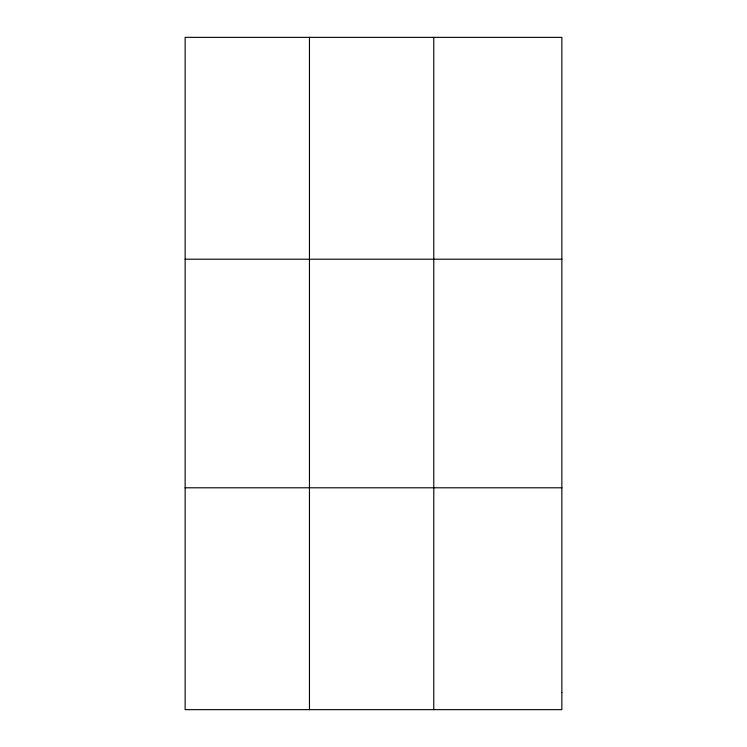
<?xml version="1.0" encoding="UTF-8"?>
<svg xmlns="http://www.w3.org/2000/svg" width="747" height="747" viewBox="0 0 747 747"><rect width="100%" height="100%" fill="white"/><g stroke="black" fill="none" stroke-linecap="round" stroke-linejoin="round"><path stroke-width="1.12" d="M309.454 37.35L309.454 709.65M433.774 37.35L433.774 709.65M185.135 259.209L561.865 259.209M185.135 487.791L561.865 487.791M561.865 692.581L561.865 709.65L185.135 709.65L185.135 37.35L561.865 37.35L561.865 692.581"/></g></svg>
